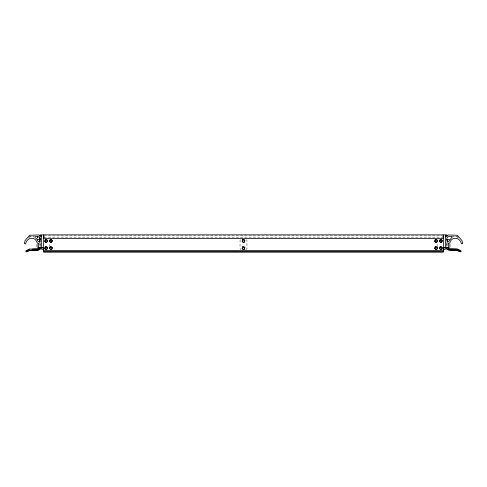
<?xml version="1.0" encoding="UTF-8"?>
<svg xmlns="http://www.w3.org/2000/svg" width="487" height="487" viewBox="0 0 487 487"><rect width="100%" height="100%" fill="white"/><g stroke="black" fill="none" stroke-linecap="round" stroke-linejoin="round"><path stroke-width="0.37" stroke-dasharray="2.44 1.83" d="M446.5 246.392L446.506 242.617M40.512 246.854L40.543 242.623M437.588 246.635L437.618 244.444M240.383 239.841L240.042 240.578L240.042 248.565L241.126 249.642M28.252 237.82L28.983 237.985L29.372 237.382M245.874 249.642L246.952 248.565L246.952 240.578L246.611 239.841M457.549 237.985L458.748 237.82M44.007 235.83L442.239 235.83M29.11 236.84L34.169 236.859L29.39 236.84M457.89 236.84L452.831 236.859L457.61 236.84M44.007 237.772L442.239 237.772M28.983 237.985L29.451 237.985M457.628 237.382L458.017 237.985M49.382 244.444L49.412 246.635M446.457 242.623L446.488 246.854M40.494 242.617L40.5 246.392M447.346 243.116L447.346 246.848M39.654 243.116L39.654 246.848"/><path stroke-width="0.73" d="M37.712 237.4L37.736 236.865L37.724 238.009M40.549 235.428L40.196 236.566L39.593 235.276L38.79 234.965L29.652 235.27L25.111 240.462L24.368 243.457L25.561 243.877C26.182 240.347 29.421 237.352 33.177 238.46A5.509 5.509 0 0 1 36.525 241.351L37.365 243.165L38.631 243.165L38.631 247.7L41.651 247.7L41.511 235.428C40.384 234.551 40.616 236.658 40.013 236.043L40.293 234.947L41.833 234.874L445.167 234.874L446.707 234.947L446.987 236.043C446.384 236.658 446.616 234.551 445.489 235.428L445.349 247.7L448.369 247.7L448.369 243.165L449.635 243.165L450.475 241.351A5.509 5.509 0 0 1 453.823 238.46C457.579 237.352 460.818 240.347 461.439 243.877L462.632 243.457L461.889 240.462L457.348 235.27L448.21 234.965L447.407 235.276L446.804 236.566L446.451 235.428M40.5 247.895L40.141 249.058L38.327 250.105L29.987 250.3L26.006 251.852L25.738 251.195L29.646 249.094L38.01 248.967L39.179 248.291M41.511 236.098L41.651 236.688M38.954 248.656L39.356 247.95M40.506 248.26L39.739 249.594C35.594 251.237 30.504 248.79 26.748 251.785M47.318 248.12L46.697 249.192L45.468 249.192L44.847 248.12L45.468 247.049L46.697 247.049L47.318 248.12L46.697 247.055M445.349 236.688L445.489 236.098M460.063 251.085L460.684 250.72L461.262 251.195L460.994 251.852C456.684 249.794 451.833 250.61 447.261 249.594L446.494 248.26M29.713 249.161L26.316 250.72L26.937 251.085M32.519 249.094L38.138 248.954M39.952 238.094L39.344 238.094L40.202 238.094M43.599 238.636L443.401 238.636M37.615 239.391L40.427 239.391M446.573 239.391L449.385 239.391M37.615 247.591L39.021 247.591M41.651 247.542L43.148 247.993L43.593 247.402L43.27 247.938L41.724 247.682L41.651 248.778A0.864 0.864 0 0 0 42.515 249.642L43.921 249.642M445.349 247.542L443.852 247.993L443.401 247.402L443.73 247.938L445.276 247.682L445.349 248.778A0.864 0.864 0 0 1 444.485 249.642L443.079 249.642M447.979 247.591L449.385 247.591M43.599 250.61L443.401 250.61M43.599 251.694L443.401 251.694M447.821 248.291L448.99 248.967L457.354 249.094L460.684 250.72L457.287 249.161L448.862 248.954L447.644 247.95M460.252 251.785L457.092 250.239L448.673 250.105L446.859 249.058L446.5 247.895M449.921 244.157L449.921 246.921M447.346 239.391L447.346 242.374M443.401 234.965L443.401 252.126L43.599 252.126L43.599 234.965M442.993 235.83L442.993 237.772M44.007 235.83L44.007 237.772M39.654 239.391L39.654 242.374M37.079 244.157L37.079 246.921M452.149 236.95L448.734 241.497L448.332 241.838L446.981 241.607L446.859 238.143L447.997 236.706L451.528 236.475L452.149 236.95M40.141 241.223L39.697 241.838L38.266 241.497L36.507 238.746L34.985 237.546L35.082 236.609L39.003 236.706L40.141 238.143L40.141 241.223M45.468 239.927L44.847 240.998L45.468 242.063L46.697 242.063L47.318 240.992L46.697 239.927L45.468 239.927M50.319 239.927L49.704 240.998L50.319 242.063L51.555 242.063L52.17 240.992L51.555 239.927L50.319 239.927M50.319 247.049L49.704 248.12L50.319 249.192L51.555 249.186L52.17 248.12L51.555 247.049L50.319 247.055M242.885 239.933L242.27 241.01L242.885 242.076L244.121 242.076L244.742 241.004L244.121 239.933L242.885 239.939M242.885 247.061L242.27 248.133L242.885 249.198L244.121 249.198L244.742 248.127L244.121 247.061L242.885 247.061M435.451 239.927L434.836 240.998L435.451 242.063L436.687 242.063L437.302 240.992L436.687 239.927L435.451 239.927M435.451 247.049L434.836 248.12L435.451 249.192L436.687 249.186L437.302 248.12L436.687 247.049L435.451 247.055M440.309 239.927L439.694 240.998L440.309 242.063L441.545 242.063L442.159 240.992L441.545 239.927L440.309 239.927M440.309 247.049L439.694 248.12L440.309 249.192L441.545 249.186L442.159 248.12L441.545 247.049L440.309 247.055M45.2 239.805L44.658 241.467L46.076 242.496L46.953 242.216L47.495 240.548L46.953 239.805L45.2 239.805M50.058 239.805L49.516 241.467L50.934 242.496L51.811 242.216L52.352 240.548L51.811 239.805L50.058 239.805M45.2 246.927L44.658 248.595L46.076 249.624L46.953 249.338L47.495 247.67L46.953 246.927L45.2 246.927M50.058 246.927L49.516 248.595L50.934 249.624L51.811 249.338L52.352 247.67L51.811 246.927L50.058 246.927M242.623 239.811L242.082 241.479L243.5 242.508L244.377 242.222L244.918 240.56L244.377 239.811L242.623 239.811M242.623 246.939L242.082 248.601L243.5 249.63L244.377 249.35L244.918 247.682L244.377 246.939L242.623 246.939M435.189 239.805L434.648 241.467L436.066 242.496L436.942 242.216L437.478 240.548L436.942 239.805L435.189 239.805M440.047 239.805L439.505 241.467L440.924 242.496L441.8 242.216L442.336 240.548L441.8 239.805L440.047 239.805M435.189 246.927L434.648 248.595L436.066 249.624L436.942 249.338L437.478 247.67L436.942 246.927L435.189 246.927M440.047 246.927L439.505 248.595L440.924 249.624L441.8 249.338L442.336 247.67L441.8 246.927L440.047 246.927"/></g></svg>
